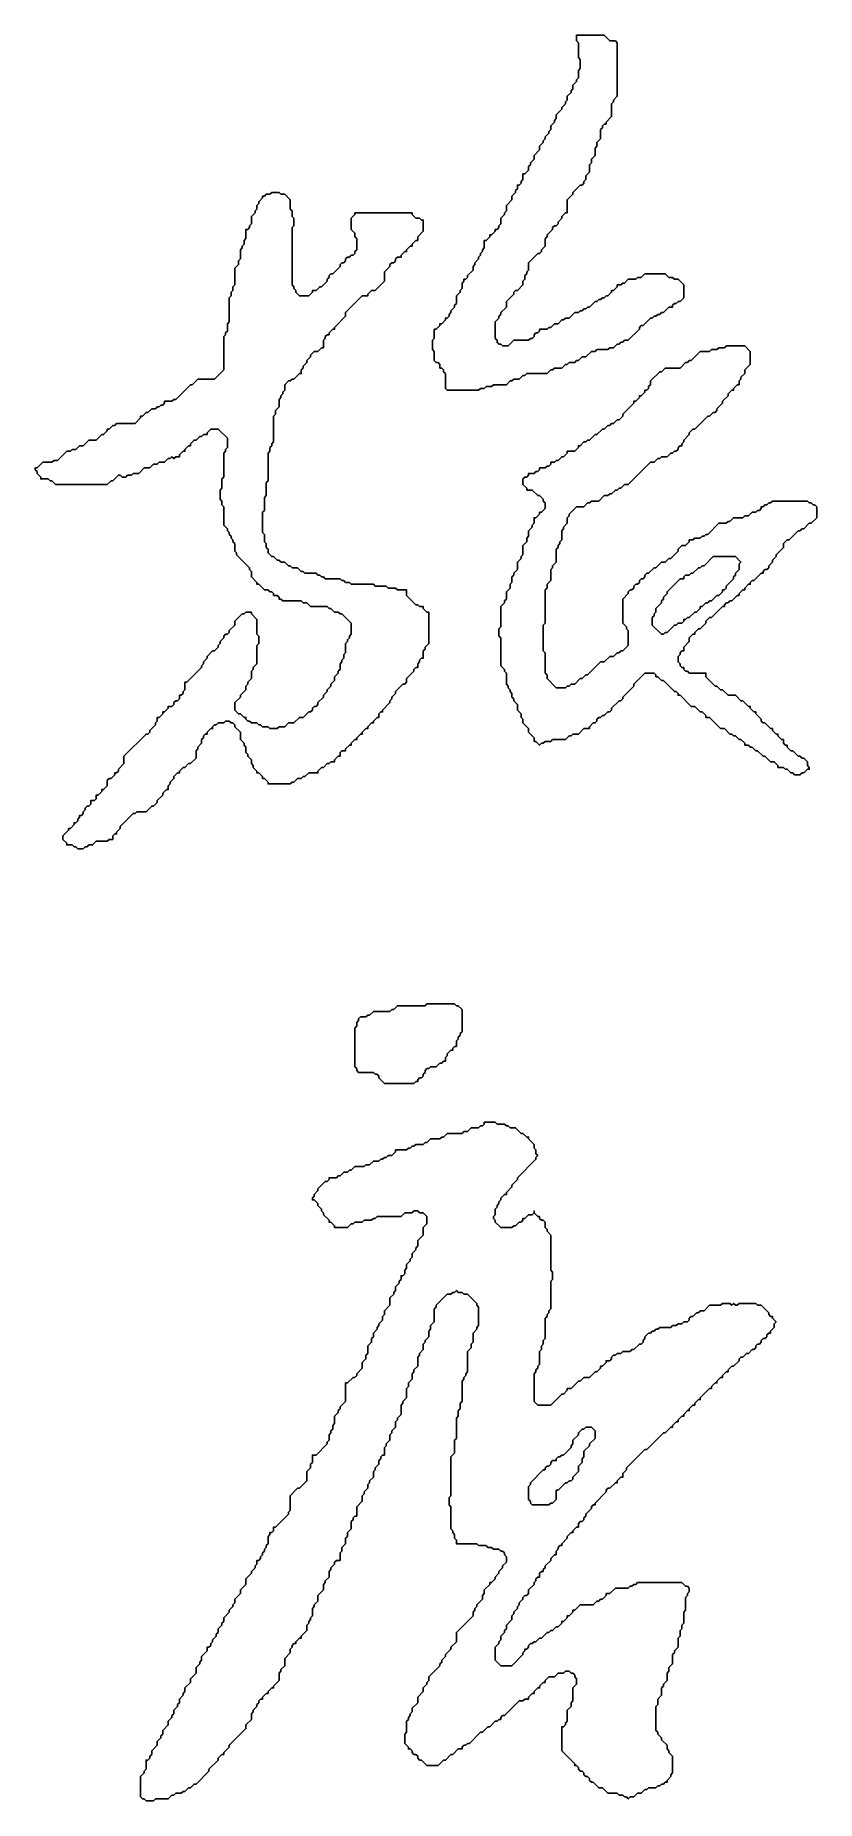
# Model space of a CAD drawing. Header units: millimetres. Extents: x 280 to 492, y 20 to 498.
import ezdxf

# ---------------------------------------------------------------- set-up
doc = ezdxf.new("R2010")
doc.units = ezdxf.units.MM

msp = doc.modelspace()

# ---------------------------------------------------------------- linework, layer by layer
for points in [[(426.5, 497.5), (426.5, 496), (427, 495.5), (427, 491.5), (427.5, 491), (427.5, 488.5), (427, 488), (427, 486), (426.5, 485.5), (426.5, 485), (425.5, 484), (425.5, 483), (425, 482.5), (425, 482), (424, 481), (424, 480), (423.5, 479.5), (423.5, 479), (422.5, 478), (422.5, 477.5), (421, 476), (421, 475), (420.5, 474.5), (420.5, 474), (419.5, 473), (419.5, 472), (419, 471.5), (419, 471), (418, 470), (418, 469.5), (417.5, 469), (417.5, 468.5), (416.5, 467.5), (416.5, 466.5), (415, 465), (415, 464), (414, 463), (414, 462.5), (413.5, 462), (413.5, 461), (412.5, 460), (412, 460), (412, 458.5), (411.5, 458), (411.5, 457.5), (411, 457), (410.5, 457), (410.5, 456), (410, 455.5), (410, 455), (409, 454), (409, 453), (407.5, 451.5), (407.5, 450), (407, 449.5), (407, 449), (406, 448), (406, 446.5), (405.5, 446), (405.5, 445.5), (405, 445), (404.5, 445), (404.5, 444.5), (403.5, 443.5), (403, 443.5), (403, 443), (402, 442), (401.5, 442), (401.5, 440), (401, 439.5), (401, 439), (400.5, 438.5), (400.5, 438), (400, 437.5), (400, 437), (399, 436), (399, 435.5), (398.5, 435), (398.5, 434), (397, 432.5), (397, 432), (396.5, 431.5), (396, 431.5), (396, 431), (395.5, 430.5), (395.5, 429), (395, 428.5), (395, 428), (394, 427), (394, 425), (393.5, 424.5), (393.5, 424), (392.5, 423), (392.5, 422.5), (392, 422), (392, 421.5), (391.5, 421), (391, 421), (391, 420.5), (390, 419.5), (389.5, 419.5), (389.5, 419), (388.5, 418), (388, 418), (388, 415.5), (387.5, 415), (387.5, 412.5), (388, 412), (388, 409.5), (388.5, 409), (389, 409), (389.5, 408.5), (389.5, 407.5), (390, 407.5), (390.5, 407), (390.5, 406.5), (391, 406), (391, 402), (391.5, 401.5), (400, 401.5), (400.5, 402), (401.5, 402), (402, 402.5), (403.5, 402.5), (404, 403), (407.5, 403), (408.5, 404), (409, 404), (409.5, 404.5), (411, 404.5), (412, 405.5), (412.5, 405.5), (413, 406), (418.5, 406), (419.5, 407), (420, 407), (420.5, 407.5), (422.5, 407.5), (423.5, 408.5), (424, 408.5), (424.5, 409), (426, 409), (426.5, 409.5), (427, 409.5), (428, 410.5), (429, 410.5), (430.5, 412), (431.5, 412), (432, 412.5), (435, 412.5), (435.5, 413), (436.5, 413), (437.5, 414), (438, 414), (438.5, 414.5), (439, 414.5), (439.5, 415), (440.5, 415), (443.5, 418), (443.5, 418.5), (444, 419), (444.5, 419), (446.5, 421), (447, 421), (447.5, 421.5), (448, 421.5), (448.5, 422), (449, 422), (449.5, 422.5), (450, 422.5), (451.5, 424), (452.5, 424), (452.5, 424.5), (453, 425), (453.5, 425), (454, 425.5), (454.5, 425.5), (455.5, 426.5), (455.5, 430), (454, 431.5), (453, 431.5), (452.5, 432), (451.5, 432), (450.5, 433), (445, 433), (444, 432), (443, 432), (442.5, 431.5), (440.5, 431.5), (439.5, 430.5), (439, 430.5), (438.5, 430), (437.5, 430), (437.5, 429.5), (436.5, 428.5), (436, 428.5), (436, 428), (435, 427), (434.5, 427), (434, 426.5), (433.5, 426.5), (433, 426), (432.5, 426), (432, 425.5), (431.5, 425.5), (430, 424), (429.5, 424), (429, 423.5), (428.5, 423.5), (428, 423), (427.5, 423), (427, 422.5), (426, 422.5), (424.5, 421), (423.5, 421), (423, 420.5), (422.5, 420.5), (421.5, 419.5), (420.5, 419.5), (419.5, 418.5), (419, 418.5), (418.5, 418), (416.5, 418), (416.5, 417.5), (416, 417), (415.5, 417), (415, 416.5), (415, 416), (414.5, 415.5), (414, 415.5), (413.5, 415), (409.5, 415), (408, 413.5), (406.5, 413.5), (406, 414), (405.5, 414), (405, 414.5), (405, 415), (404.5, 415.5), (404.5, 420), (405.5, 421), (405.5, 421.5), (406, 422), (406, 422.5), (407.5, 424), (407.5, 425.5), (409.5, 427.5), (409.5, 428), (410, 428.5), (410.5, 428.5), (412, 430), (412, 431), (412.5, 431.5), (412.5, 432.5), (413, 433), (413, 433.5), (413.5, 434), (413.5, 436), (416, 438.5), (416.5, 438.5), (417, 439), (417, 439.5), (418, 440.5), (418, 442.5), (418.5, 443), (418.5, 443.5), (420, 445), (420, 445.5), (420.5, 446), (421, 446), (421.5, 446.5), (421.5, 447), (422.5, 448), (422.5, 448.5), (423.5, 449.5), (424, 449.5), (424, 453), (425.5, 454.5), (425.5, 455), (427.5, 457), (428, 457), (428.5, 457.5), (428.5, 458), (429, 458.5), (429, 459.5), (430, 460.5), (430, 462.5), (430.5, 463), (430.5, 464), (431.5, 465), (431.5, 467), (432, 467.5), (432, 468.5), (433, 469.5), (433, 472), (433.5, 472.5), (433.5, 473), (434, 473.5), (434.5, 473.5), (434.5, 474), (436, 475.5), (436, 479), (436.5, 479.5), (436.5, 480), (437.5, 481), (437.5, 495.5), (437, 496), (435.5, 496), (434, 497.5)], [(344, 455), (343.5, 454.5), (342.5, 454.5), (342, 454), (341.5, 454), (341.5, 453.5), (340.5, 452.5), (340.5, 452), (340, 451.5), (340, 450.5), (339.5, 450), (339.5, 449.5), (338.5, 448.5), (338.5, 446.5), (338, 446), (338, 445.5), (337.5, 445), (337, 445), (337, 442.5), (336.5, 442), (336.5, 441), (336, 440.5), (336, 440), (335.5, 439.5), (335.5, 437), (335, 436.5), (335, 435.5), (334, 434.5), (334, 430), (333.5, 429.5), (333.5, 428.5), (333, 428), (333, 427), (332.5, 426.5), (332.5, 420), (332, 419.5), (332, 417.5), (331.5, 417), (331.5, 416.5), (331, 416), (331, 407), (328.5, 404.5), (324, 404.5), (322.5, 403), (322, 403), (318, 399), (317.5, 399), (317, 398.5), (315, 398.5), (315, 398), (314.5, 397.5), (314, 397.5), (313.5, 397), (313, 397), (312.5, 396.5), (311.5, 396.5), (310.5, 395.5), (310, 395.5), (309, 394.5), (308.5, 394.5), (308.5, 394), (307, 392.5), (302, 392.5), (301.5, 392), (301, 392), (300, 391), (299.5, 391), (299.5, 390.5), (298.5, 389.5), (298, 389.5), (296.5, 388), (294.5, 388), (293, 386.5), (292, 386.5), (291, 385.5), (290, 385.5), (289.5, 385), (288.5, 385), (286, 382.5), (285, 382.5), (284.5, 382), (282, 382), (280.5, 380.5), (280, 380.5), (280, 380), (280.5, 379.5), (280.5, 379), (281.5, 378), (281.5, 377.5), (283.5, 377.5), (284, 377), (284.5, 377), (285.5, 376), (299.5, 376), (300.5, 377), (301, 377), (302.5, 378.5), (303, 378.5), (303.5, 378), (304.5, 378), (305, 378.5), (306, 378.5), (306.5, 379), (308, 379), (309.5, 380.5), (311, 380.5), (312, 381.5), (313, 381.5), (313.5, 382), (315, 382), (316, 383), (316.5, 383), (317, 383.5), (317.5, 383), (318, 383.5), (319, 383.5), (319, 384), (320, 385), (320.5, 385), (320.5, 385.5), (321.5, 386.5), (322, 386.5), (322, 387), (323, 388), (323.5, 388), (324.5, 389), (325, 389), (325.5, 389.5), (326.5, 389.5), (326.5, 390), (327.5, 391), (329.5, 391), (332, 388.5), (332, 386), (331.5, 385.5), (331.5, 385), (331, 384.5), (331, 378), (330.5, 377.5), (330.5, 375), (330, 374.5), (330, 372), (330.5, 371.5), (330.5, 370.5), (331, 370), (331, 365), (332, 364), (332, 363.5), (332.5, 363), (332.5, 362.5), (333, 362), (333, 361.5), (333.5, 361), (333.5, 360.5), (334, 360), (334, 358), (334.5, 357.5), (334.5, 357), (338, 353.5), (338, 353), (338.5, 352.5), (338.5, 351), (340, 349.5), (340, 349), (340.5, 349), (342, 347.5), (343, 347.5), (343.5, 347), (344, 347), (344.5, 346.5), (344.5, 346), (345.5, 346), (346, 345.5), (346, 345), (346.5, 345), (347, 344.5), (352, 344.5), (352.5, 344), (353.5, 344), (354.5, 343), (359, 343), (359.5, 342.5), (360, 342.5), (361, 341.5), (362, 341.5), (362.5, 341), (363, 341), (365.5, 338.5), (365.5, 335.5), (365, 335), (365, 334.5), (364.5, 334), (364.5, 333.5), (364, 333), (364, 330.5), (363.5, 330), (363.5, 329), (363, 328.5), (363, 328), (362.5, 327.5), (362.5, 326), (362, 325.5), (362, 325), (361, 324), (361, 323), (360, 322), (360, 321.5), (359, 320.5), (359, 320), (358, 319), (358, 318.5), (356.5, 317), (356.5, 316.5), (356, 316), (355.5, 316), (355, 315.5), (355, 315), (354.5, 314.5), (354, 314.5), (352.5, 313), (351.5, 313), (350, 311.5), (348.5, 311.5), (347.5, 310.5), (346, 310.5), (345.5, 310), (343.5, 310), (343, 310.5), (341.5, 310.5), (341, 311), (340.5, 311), (340, 311.5), (338.5, 311.5), (338, 312), (337.5, 312), (337, 312.5), (337, 313), (336.5, 313), (335.5, 314), (335, 314), (334, 315), (334, 317), (335.5, 318.5), (335.5, 319), (337, 320.5), (337, 321.5), (337.5, 322), (337.5, 322.5), (338.5, 323.5), (338.5, 325.5), (339, 326), (339, 326.5), (340, 327.5), (340, 332.5), (340.5, 333), (340.5, 335), (340, 335.5), (340, 339.5), (338.5, 341), (338.5, 341.5), (337, 341.5), (336.5, 341), (336, 341), (334, 339), (334, 338), (332.5, 336.5), (332.5, 336), (332, 335.5), (331.5, 335.5), (331, 335), (331, 334.5), (330, 333.5), (330, 333), (329.5, 332.5), (329.5, 332), (328.5, 331), (328, 331), (326.5, 329.5), (326.5, 329), (325.5, 328), (325.5, 327.5), (325, 327), (325, 326.5), (321, 322.5), (320.5, 322.5), (320.5, 320.5), (320, 320), (320, 319.5), (319.5, 319), (319, 319), (319, 318), (318.5, 317.5), (318, 317.5), (317.5, 317), (317.5, 316.5), (317, 316), (316, 316), (316, 315.5), (315, 314.5), (314.5, 314.5), (314.5, 314), (313.5, 313), (313, 313), (313, 312), (312.5, 311.5), (312.5, 311), (311, 309.5), (311, 309), (310.5, 308.5), (310, 308.5), (304, 302.5), (304, 300.5), (302.5, 299), (302.5, 298.5), (302, 298), (301.5, 298), (301.5, 297.5), (300.5, 296.5), (300, 296.5), (299.5, 296), (299.5, 294.5), (298.5, 293.5), (298, 293.5), (298, 293), (297, 292), (296.5, 292), (296.5, 291), (296, 290.5), (295, 290.5), (295, 289.5), (294.5, 289), (294, 289), (293.5, 288.5), (293.5, 288), (293, 287.5), (293, 287), (292.5, 286.5), (292, 286.5), (292, 286), (291.5, 285.5), (291.5, 285), (291, 284.5), (290.5, 284.5), (290.5, 284), (289.5, 283), (289, 283), (289, 282.5), (287.5, 281), (287.5, 280), (288.5, 279), (288.5, 278.5), (290, 278.5), (290.5, 278), (291, 278), (291.5, 277.5), (293, 277.5), (293.5, 278), (294, 278), (294.5, 278.5), (295.5, 278.5), (296.5, 279.5), (299.5, 279.5), (300, 280), (301, 280), (301, 281), (301.5, 281.5), (302, 281.5), (302, 282), (303, 283), (303, 283.5), (306.5, 287), (307, 287), (307.5, 287.5), (310, 287.5), (311.5, 289), (312, 289), (313, 290), (313, 290.5), (314.5, 292), (314.5, 292.5), (315.5, 293.5), (316, 293.5), (316, 294.5), (316.5, 295), (316.5, 295.5), (317.5, 296.5), (317.5, 297), (318.5, 298), (319, 298), (319, 298.5), (320, 299.5), (320.5, 299.5), (321.5, 300.5), (322, 300.5), (323.5, 302), (323.5, 304), (324, 304.5), (324, 305), (325, 306), (325, 307), (325.5, 307.5), (325.5, 308), (326, 308.5), (326.5, 308.5), (326.5, 309), (327.5, 310), (328, 310), (328, 310.5), (328.5, 311), (329, 311), (329.5, 311.5), (331, 311.5), (331.5, 312), (332.5, 312), (333, 311.5), (333.5, 311.5), (334, 311), (334, 310.5), (335.5, 309), (335.5, 307), (336.5, 306), (336.5, 305.5), (337, 305), (337, 303.5), (337.5, 303), (337.5, 302.5), (338.5, 301.5), (338.5, 300.5), (339, 300), (339, 299.5), (340, 298.5), (340, 298), (340.5, 298), (341.5, 297), (341.5, 296.5), (342, 296.5), (343, 295.5), (343, 295), (349, 295), (349.5, 295.5), (350, 295.5), (351, 296.5), (352, 296.5), (352.5, 297), (353, 297), (354, 298), (356.5, 298), (356.5, 298.5), (357.5, 299.5), (358, 299.5), (359, 300.5), (359.5, 300.5), (360, 301), (361, 301), (361, 301.5), (362, 302.5), (362.5, 302.5), (362.5, 303.5), (363, 304), (364, 304), (364, 304.5), (365, 305.5), (365.5, 305.5), (365.5, 306), (366.5, 307), (367, 307), (367, 307.5), (368, 308.5), (368.5, 308.5), (368.5, 309), (369.5, 310), (370, 310), (370, 310.5), (371, 311.5), (371.5, 311.5), (371.5, 312), (372.5, 313), (373, 313), (373, 314), (373.5, 314.5), (374, 314.5), (374, 315), (376, 317), (376, 317.5), (376.5, 318), (376.5, 318.5), (377.5, 319.5), (377.5, 320), (379.5, 322), (380, 322), (380.5, 322.5), (380.5, 323.5), (382.5, 325.5), (382.5, 326), (383, 326.5), (383.5, 326.5), (383.5, 327.5), (384, 328), (384, 328.5), (384.5, 329), (385, 329), (385, 331), (385.5, 331.5), (385.5, 332), (386.5, 333), (386.5, 341.5), (386, 341.5), (385, 342.5), (385, 343), (384, 343), (383.5, 343.5), (383, 343.5), (380.5, 346), (380.5, 347.5), (378, 347.5), (377.5, 348), (375.5, 348), (375, 348.5), (372, 348.5), (371.5, 349), (365.5, 349), (365, 349.5), (364, 349.5), (363.5, 350), (363, 350), (362.5, 350.5), (358.5, 350.5), (358, 351), (357.5, 351), (357, 351.5), (356.5, 351.5), (356, 352), (353, 352), (352.5, 352.5), (352, 352.5), (351, 353.5), (349.5, 353.5), (349, 354), (348.5, 354), (347.5, 355), (346.5, 355), (346, 355.5), (345.5, 355.5), (344.5, 356.5), (344, 356.5), (343, 357.5), (343, 358.5), (342.5, 359), (342.5, 360), (342, 360.5), (342, 362.5), (341.5, 363), (341.5, 368.5), (342, 369), (342, 372.5), (342.5, 373), (342.5, 376.5), (343, 377), (343, 384.5), (343.5, 385), (343.5, 386), (344, 386.5), (344, 387), (344.5, 387.5), (344.5, 394.5), (345, 395), (345, 396), (346, 397), (346, 399), (346.5, 399.5), (346.5, 400), (347, 400.5), (347, 401), (347.5, 401.5), (347.5, 403), (348.5, 404), (349, 404), (349.5, 404.5), (350, 404.5), (351.5, 406), (352, 406), (352, 407), (352.5, 407.5), (352.5, 408), (353.5, 409), (353.5, 409.5), (354.5, 410.5), (354.5, 411), (355.5, 412), (356.5, 412), (357.5, 413), (358, 413), (358, 415), (358.5, 415.5), (358.5, 416), (359, 416.5), (359.5, 416.5), (359.5, 417), (360.5, 418), (361, 418), (361, 418.5), (364, 421.5), (364, 422.5), (368.5, 427), (370, 427), (370, 427.5), (371, 428.5), (372, 428.5), (374.5, 431), (374.5, 433.5), (376, 435), (376, 435.5), (376.5, 436), (377, 436), (377.5, 436.5), (377.5, 437), (378, 437.5), (379, 437.5), (379, 438), (380, 439), (380.5, 439), (380.5, 439.5), (381.5, 440.5), (382, 440.5), (382, 441), (383, 442), (383.5, 442), (383.5, 443), (385, 444.5), (385, 447.5), (384.5, 447.5), (384, 448), (383, 448), (382, 449), (382, 449.5), (366.5, 449.5), (366.5, 449), (365.5, 448), (365.5, 445), (366.5, 444), (366.5, 443), (367, 442.5), (367, 439.5), (366.5, 439), (366.5, 438.5), (366, 438), (365.5, 438), (365, 437.5), (364.5, 437.5), (364, 437), (364, 436.5), (363.5, 436), (363, 436), (362.5, 435.5), (362.5, 435), (360.5, 433), (360, 433), (359.5, 432.5), (359.5, 432), (359, 431.5), (359, 431), (357.5, 429.5), (357, 429.5), (356, 428.5), (355, 428.5), (355, 428), (354, 427), (351.5, 427), (350.5, 428), (350.5, 428.5), (350, 429), (350, 429.5), (349.5, 430), (349.5, 445.5), (350, 446), (350, 448), (349.5, 448.5), (349.5, 450), (349, 450.5), (349, 453), (347.5, 454.5), (346.5, 454.5), (346, 455)], [(467, 413.5), (466.5, 413), (465, 413), (464.5, 412.5), (463, 412.5), (462.5, 412), (460, 412), (457.5, 409.5), (457, 409.5), (456.5, 409), (456, 409), (454.5, 407.5), (450.5, 407.5), (449.5, 406.5), (449, 406.5), (446.5, 404), (446.5, 403), (446, 402.5), (446, 402), (445.5, 401.5), (445, 401.5), (445, 401), (444, 400), (443.5, 400), (443.5, 399.5), (442.5, 398.5), (442, 398.5), (442, 398), (439, 395), (439, 394.5), (438, 393.5), (437.5, 393.5), (436.5, 392.5), (436, 392.5), (435.5, 392), (435, 392), (434, 391), (433.5, 391), (432, 389.5), (431.5, 389.5), (430, 388), (429.5, 388), (429, 387.5), (428.5, 387.5), (427.5, 386.5), (427, 386.5), (427, 386), (426, 385), (424, 385), (424, 384.5), (423, 383.5), (422.5, 383.5), (421.5, 382.5), (421, 382.5), (420.5, 382), (419.5, 382), (419.5, 381.5), (419, 381), (418.5, 381), (418, 380.5), (416.5, 380.5), (416.5, 380), (416, 379.5), (415.5, 379.5), (415, 379), (413.5, 379), (413.5, 378.5), (413, 378), (412.5, 378), (412, 377.5), (412, 376), (413, 375), (413, 374.5), (414.5, 374.5), (416, 373), (416.5, 373), (417.5, 372), (417.5, 371.5), (418, 371), (418, 369.5), (417, 368.5), (416.5, 368.5), (416.5, 368), (415.5, 367), (415, 367), (415, 365.5), (414.5, 365), (414.5, 364.5), (413.5, 363.5), (413.5, 362), (413, 361.5), (413, 360.5), (412, 359.5), (412, 357), (411.5, 356.5), (411.5, 356), (410.5, 355), (410.5, 353), (409.5, 352), (409.5, 351.5), (409, 351), (409, 349.5), (408.5, 349), (408.5, 348), (407.5, 347), (407.5, 345), (407, 344.5), (407, 344), (406, 343), (406, 337.5), (405.5, 337), (405.5, 335), (406, 334.5), (406, 327), (407, 326), (407, 325.5), (407.5, 325), (407.5, 322), (408, 321.5), (408, 321), (408.5, 320.5), (408.5, 320), (409, 319.5), (409, 318.5), (409.5, 318), (409.5, 317.5), (410.5, 316.5), (410.5, 315), (411.5, 314), (411.5, 313), (412, 312.5), (412, 311.5), (413.5, 310), (413.5, 309), (415, 307.5), (415, 306.5), (415.5, 306.5), (416.5, 305.5), (417, 306), (417.5, 306), (418, 306.5), (419.5, 306.5), (420, 307), (423.5, 307), (424.5, 308), (425, 308), (425.5, 308.5), (427, 308.5), (428.5, 310), (430, 310), (430, 310.5), (431, 311.5), (431.5, 311.5), (432, 312), (432, 312.5), (432.5, 313), (433, 313), (433.5, 313.5), (434, 313.5), (435, 314.5), (435.5, 314.5), (436, 315), (436, 315.5), (438, 317.5), (438.5, 317.5), (439, 318), (439, 318.5), (442, 321.5), (442, 322), (445, 325), (447.5, 325), (448, 324.5), (448, 324), (448.5, 324), (449.5, 323), (450, 323), (453, 320), (453.5, 320), (454, 319.5), (454, 319), (454.5, 319), (457.5, 316), (458.5, 316), (460, 314.5), (460.5, 314.5), (461.5, 313.5), (461.5, 313), (462.5, 313), (465.5, 310), (466.5, 310), (468, 308.5), (468.5, 308.5), (469, 308), (469.5, 308), (470.5, 307), (471, 307), (472, 306), (472, 305.5), (473, 305.5), (473.5, 305), (474, 305), (475, 304), (475.5, 304), (477, 302.5), (477.5, 302.5), (479, 301), (480, 301), (481, 300), (481, 299.5), (482.5, 299.5), (483, 299), (483.5, 299), (484.5, 298), (485, 298), (485.5, 297.5), (487, 297.5), (487.5, 298), (488, 298), (489, 299), (489.5, 299), (489.5, 299.5), (489, 300), (489, 301), (488, 302), (487.5, 302), (487, 302.5), (486.5, 302.5), (485, 304), (484.5, 304), (483.5, 305), (483.5, 305.5), (483, 305.5), (482.5, 306), (482.5, 307), (482, 307), (481, 308), (481, 308.5), (480.5, 308.5), (479.5, 309.5), (479.5, 310), (479, 310), (477.5, 311.5), (477, 311.5), (476.5, 312), (476.5, 312.5), (475, 314), (475, 314.5), (474.5, 314.5), (473.5, 315.5), (473.5, 316), (473, 316), (471.5, 317.5), (471, 317.5), (469.5, 319), (467.5, 319), (466, 320.5), (465.5, 320.5), (464.5, 321.5), (464, 321.5), (461.5, 324), (461.5, 325), (457, 325), (456.5, 325.5), (456, 325.5), (455.5, 326), (455.5, 326.5), (455, 326.5), (454.5, 327), (454.5, 327.5), (454, 328), (454, 329.5), (454.5, 330), (454.5, 330.5), (455, 331), (455.5, 331), (455.5, 332), (457, 333.5), (457, 334.5), (458, 335.5), (458.5, 335.5), (458.5, 336), (459.5, 337), (460, 337), (461.5, 338.5), (461.5, 339), (462.5, 340), (463, 340), (466, 343), (466.5, 343), (466.5, 343.5), (467, 344), (467.5, 344), (468, 344.5), (468.5, 344.5), (470, 346), (470.5, 346), (470.5, 346.5), (471.5, 347.5), (472, 347.5), (472, 348), (473, 349), (473.5, 349), (473.5, 349.5), (474, 350), (474.5, 350), (476.5, 352), (477, 352), (477, 352.5), (477.5, 353), (478, 353), (478.5, 353.5), (478.5, 354), (479.5, 355), (479.5, 355.5), (480.5, 356.5), (480.5, 357), (482.5, 359), (482.5, 360), (483.5, 361), (484, 361), (486.5, 363.5), (487, 363.5), (487.5, 364), (488, 364), (489.5, 365.5), (490, 365.5), (491.5, 367), (491.5, 370), (491, 370.5), (490.5, 370.5), (490, 371), (489.5, 371), (489, 371.5), (479.5, 371.5), (479, 371), (478.5, 371), (478, 370.5), (477.5, 370.5), (477, 370), (476.5, 370), (476.5, 369.5), (476, 369), (475.5, 369), (475, 368.5), (474, 368.5), (473, 367.5), (472, 367.5), (471.5, 367), (469, 367), (468, 366), (467.5, 366), (467, 365.5), (465, 365.5), (462, 362.5), (461.5, 362.5), (461, 362), (460.5, 362), (460, 361.5), (458.5, 361.5), (458, 361), (457, 361), (457, 360.5), (456, 359.5), (455, 359.5), (454, 358.5), (454, 358), (452, 356), (451.5, 356), (450.5, 355), (449.5, 355), (448, 353.5), (447.5, 353.5), (446, 352), (445.5, 352), (445, 351.5), (445, 351), (444.5, 350.5), (444, 350.5), (443.5, 350), (443.5, 349.5), (443, 349), (442.5, 349), (442, 348.5), (442, 348), (441.5, 347.5), (441, 347.5), (440.5, 347), (440.5, 346.5), (439, 345), (439, 338.5), (440, 337.5), (440, 337), (440.5, 336.5), (440.5, 332.5), (439, 331), (438.5, 331), (438, 330.5), (437.5, 330.5), (436.5, 329.5), (435.5, 329.5), (434, 328), (433, 328), (429.5, 324.5), (429, 324.5), (428, 323.5), (427.5, 323.5), (426, 322), (425, 322), (424.5, 321.5), (424, 321.5), (423.5, 321), (421, 321), (418.5, 323.5), (418.5, 324.5), (418, 325), (418, 330.5), (417.5, 331), (417.5, 338), (418, 338.5), (418, 347.5), (418.5, 348), (418.5, 349), (419.5, 350), (419.5, 353), (420, 353.5), (420, 354), (421, 355), (421, 358.5), (421.5, 359), (421.5, 359.5), (422, 360), (422, 360.5), (422.5, 361), (422.5, 363.5), (423, 364), (423, 364.5), (424, 365.5), (424, 367), (424.5, 367.5), (424.5, 368), (426.5, 370), (428.5, 370), (429.5, 371), (430, 371), (430.5, 371.5), (432.5, 371.5), (434, 373), (435, 373), (435.5, 373.5), (436, 373.5), (437, 374.5), (437.5, 374.5), (438, 375), (438.5, 375), (439.5, 376), (440.5, 376), (446.5, 382), (447.5, 382), (448.5, 383), (449, 383), (449.5, 383.5), (451, 383.5), (452, 384.5), (452.5, 384.5), (453, 385), (453.5, 385), (454, 385.5), (454, 386), (454.5, 386.5), (455, 386.5), (455, 387), (455.5, 387.5), (455.5, 388), (457, 389.5), (457, 390), (458, 391), (458.5, 391), (462, 394.5), (462.5, 394.5), (463.5, 395.5), (464, 395.5), (464.5, 396), (464.5, 396.5), (466, 398), (466, 398.5), (467.5, 400), (467.5, 400.5), (468.5, 401.5), (469, 401.5), (469, 402), (470, 403), (470.5, 403), (470.5, 404), (471, 404.5), (471, 405), (472, 406), (472, 407), (473.5, 408.5), (473.5, 412), (472, 413.5)], [(463.5, 356.5), (469.5, 356.5), (471, 355), (470.5, 354.5), (470.5, 353), (469.5, 352), (469.5, 351.5), (469, 351), (469, 350.5), (467, 348.5), (467, 348), (466.5, 347.5), (466, 347.5), (466, 347), (465, 346), (464.5, 346), (463, 344.5), (462.5, 344.5), (462, 344), (461.5, 344), (460.5, 343), (460, 343), (460, 342.5), (459, 341.5), (458.5, 341.5), (457, 340), (456.5, 340), (456, 339.5), (455.5, 339.5), (455.5, 339), (455, 338.5), (454, 338.5), (453.5, 338), (453, 338), (451, 336), (450.5, 336), (450, 335.5), (449.5, 335.5), (447, 338), (447, 340), (447.5, 340.5), (447.5, 341), (448, 341.5), (448, 342.5), (449.5, 344), (449.5, 344.5), (450, 345), (450, 345.5), (451, 346.5), (451, 347), (454.5, 350.5), (455.5, 350.5), (455.5, 351), (456, 351.5), (457, 351.5), (457.5, 352), (458, 352), (459.5, 353.5), (460, 353.5), (460.5, 354), (461, 354)], [(386, 235.5), (385.5, 235), (378, 235), (377, 234), (376.5, 234), (376, 233.5), (371.5, 233.5), (370.5, 232.5), (370, 232.5), (369.5, 232), (368, 232), (367.5, 231.5), (367.5, 231), (367, 230.5), (367, 229.5), (366.5, 229), (366.5, 218.5), (367, 218), (367, 217.5), (367.5, 217), (371.5, 217), (372, 216.5), (372.5, 216.5), (373, 216), (373, 215.5), (374.5, 214), (382.5, 214), (383, 214.5), (383.5, 214.5), (383.5, 215), (384, 215.5), (384.5, 215.5), (385, 216), (385, 216.5), (385.5, 217), (385.5, 217.5), (386, 218), (386.5, 218), (387, 218.5), (388.5, 218.5), (389.5, 219.5), (390, 219.5), (390.5, 220), (391, 220), (391, 221), (391.5, 221.5), (391.5, 222), (392.5, 223), (393, 223), (393, 223.5), (393.5, 224), (394, 224), (394, 225.5), (394.5, 226), (394.5, 226.5), (395, 227), (395, 227.5), (395.5, 228), (395.5, 234), (394.5, 235), (394, 235), (393.5, 235.5)], [(401.5, 203.5), (401.5, 203), (401, 202.5), (400.5, 202.5), (400, 202), (398, 202), (397, 201), (396, 201), (395.5, 200.5), (391.5, 200.5), (390.5, 199.5), (390, 199.5), (389.5, 199), (387, 199), (386, 198), (385.5, 198), (385, 197.5), (383, 197.5), (382.5, 197), (382, 197), (381.5, 196.5), (381, 196.5), (380.5, 196), (377.5, 196), (377.5, 195.5), (376.5, 194.5), (375.5, 194.5), (375, 194), (374.5, 194), (374, 193.5), (373.5, 193.5), (373, 193), (371.5, 193), (370.5, 192), (369.5, 192), (369, 191.5), (366.5, 191.5), (365.5, 190.5), (365, 190.5), (364.5, 190), (363.5, 190), (362.5, 189), (362, 189), (361.5, 188.5), (359.5, 188.5), (359.5, 188), (359, 187.5), (358.5, 187.5), (356.5, 185.5), (356.5, 185), (355.5, 184), (355.5, 183.5), (355, 183), (355, 182.5), (355.5, 182.5), (356.5, 181.5), (356.5, 181), (357.5, 180), (357.5, 179.5), (358, 179), (358, 178.5), (359.5, 177), (359.5, 176.5), (360, 176.5), (361, 175.5), (361, 175), (364.5, 175), (365.5, 176), (366, 176), (366.5, 176.5), (368.5, 176.5), (369, 177), (371, 177), (371.5, 177.5), (372, 177.5), (372.5, 178), (379, 178), (380, 179), (382, 179), (382.5, 179.5), (383.5, 179.5), (384, 179), (385, 179), (386, 178), (386, 176), (385, 175), (385, 173), (383.5, 171.5), (383.5, 170), (383, 169.5), (383, 169), (382, 168), (382, 167), (381.5, 166.5), (381.5, 166), (380.5, 165), (380.5, 164), (380, 163.5), (380, 162.5), (379.5, 162), (379, 162), (379, 161), (378.5, 160.5), (378.5, 160), (377.5, 159), (377.5, 158), (377, 157.5), (377, 157), (376, 156), (376, 154), (374.5, 152.5), (374.5, 151.5), (374, 151), (374, 150), (373, 149), (373, 148.5), (372.5, 148), (372.5, 147.5), (371.5, 146.5), (371.5, 145.5), (371, 145), (371, 144), (370, 143), (370, 141), (369.5, 140.5), (369.5, 139.5), (368.5, 138.5), (368.5, 137), (367, 135.5), (367, 135), (366.5, 134.5), (366, 134.5), (364.5, 133), (364, 133), (364, 128), (362.5, 126.5), (362.5, 126), (362, 125.5), (362, 125), (361, 124), (361, 122), (360.5, 121.5), (360.5, 120.5), (360, 120), (360, 119.5), (359.5, 119), (359.5, 117.5), (359, 117), (359, 116.5), (356, 113.5), (355, 113.5), (355, 111.5), (354.5, 111), (354.5, 110), (353.5, 109), (353.5, 106.5), (351.5, 104.5), (351, 104.5), (349, 102.5), (349, 98.5), (348.5, 98), (348.5, 97.5), (345, 94), (344.5, 94), (344.5, 93), (344, 92.5), (343.5, 92.5), (343.5, 92), (343, 91.5), (343, 89.5), (342.5, 89), (342.5, 88.5), (342, 88), (342, 87.5), (341.5, 87), (341.5, 86.5), (341, 86), (341, 85.5), (340.5, 85), (340, 85), (340, 84), (339.5, 83.5), (339.5, 83), (338.5, 82), (338.5, 81.5), (337, 80), (337, 78.5), (335.5, 77), (335.5, 76), (334, 74.5), (334, 73.5), (333.5, 73), (333.5, 72.5), (332.5, 71.5), (332.5, 71), (331, 69.5), (331, 68.5), (330.5, 68), (330.5, 67.5), (329.5, 66.5), (329.5, 65.5), (329, 65), (329, 64.5), (328, 63.5), (328, 63), (327.5, 62.5), (327.5, 62), (327, 61.5), (326.5, 61.5), (326.5, 60.5), (325, 59), (325, 58), (324.5, 57.5), (324.5, 57), (323.5, 56), (323.5, 54.5), (322, 53), (322, 52), (320.5, 50.5), (320.5, 49.5), (320, 49), (320, 48.5), (319, 47.5), (319, 46.5), (318.5, 46), (318.5, 45.5), (317.5, 44.5), (317.5, 43.5), (317, 43), (317, 42.5), (316, 41.5), (316, 40.5), (314.5, 39), (314.5, 38), (314, 37.5), (314, 37), (313, 36), (313, 35), (311.5, 33.5), (311.5, 32.5), (311, 32), (311, 31.5), (310.5, 31), (310, 31), (310, 28.5), (309.5, 28), (309.5, 27.5), (308.5, 26.5), (308.5, 21), (309, 20.5), (309.5, 20.5), (310, 20), (312, 20), (312.5, 20.5), (316, 20.5), (317, 21.5), (317.5, 21.5), (318, 22), (319.5, 22), (320, 22.5), (320.5, 22.5), (321.5, 23.5), (322, 23.5), (323, 24.5), (323.5, 24.5), (327, 28), (327, 28.5), (329.5, 31), (329.5, 31.5), (330.5, 32.5), (331, 32.5), (331, 33), (332.5, 34.5), (332.5, 35), (337, 39.5), (337, 40.5), (338.5, 42), (338.5, 43.5), (339, 44), (339, 44.5), (340, 45.5), (340, 46), (340.5, 46.5), (340.5, 47), (341, 47.5), (341.5, 47.5), (341.5, 48), (342.5, 49), (343, 49), (343, 49.5), (344, 50.5), (344.5, 50.5), (344.5, 51), (346, 52.5), (346, 54.5), (346.5, 55), (346.5, 55.5), (347.5, 56.5), (347.5, 58.5), (349, 60), (349, 61), (349.5, 61.5), (349.5, 62), (350, 62.5), (350.5, 62.5), (350.5, 63), (351.5, 64), (352, 64), (352, 64.5), (353.5, 66), (353.5, 67.5), (354, 68), (354, 68.5), (354.5, 69), (354.5, 69.5), (355, 70), (355, 72), (355.5, 72.5), (355.5, 73), (356.5, 74), (356.5, 75.5), (358, 77), (358, 78.5), (358.5, 79), (358.5, 79.5), (359.5, 80.5), (359.5, 82), (360, 82.5), (360, 83), (361, 84), (361, 84.5), (361.5, 85), (362.5, 85), (362.5, 87), (363, 87.5), (363, 88.5), (364, 89.5), (364, 91), (364.5, 91.5), (364.5, 92.5), (365.5, 93.5), (365.5, 95.5), (366, 96), (366, 96.5), (366.5, 97), (367, 97), (367, 99.5), (368.5, 101), (368.5, 102.5), (369, 103), (369, 103.5), (370, 104.5), (370, 105.5), (370.5, 106), (370.5, 106.5), (371.5, 107.5), (371.5, 109), (372, 109.5), (372, 110), (373, 111), (373, 112), (373.5, 112.5), (373.5, 113), (374, 113.5), (374.5, 113.5), (374.5, 115.5), (375, 116), (375, 116.5), (376, 117.5), (376, 119), (376.5, 119.5), (376.5, 120), (377.5, 121), (377.5, 122.5), (378, 123), (378, 123.5), (379, 124.5), (379, 127), (379.5, 127.5), (379.5, 128), (380.5, 129), (380.5, 131.5), (381, 132), (381, 133), (382, 134), (382, 135.5), (382.5, 136), (382.5, 136.5), (383.5, 137.5), (383.5, 140), (384, 140.5), (384, 141), (385, 142), (385, 143.5), (385.5, 144), (385.5, 144.5), (386.5, 145.5), (386.5, 147), (387, 147.5), (387, 148.5), (388, 149.5), (388, 153), (388.5, 153.5), (388.5, 154), (391.5, 157), (392.5, 157), (393, 157.5), (393.5, 157.5), (394, 158), (394.5, 157.5), (395.5, 157.5), (396, 157), (397, 157), (399.5, 154.5), (399.5, 154), (400, 153.5), (400, 148.5), (399.5, 148), (399.5, 147.5), (398.5, 146.5), (398.5, 144), (398, 143.5), (398, 142.5), (397, 141.5), (397, 136), (396.5, 135.5), (396.5, 135), (396, 134.5), (396, 134), (395.5, 133.5), (395.5, 128), (395, 127.5), (395, 126), (394.5, 125.5), (394.5, 124), (394, 123.5), (394, 118), (393.5, 117.5), (393.5, 114), (392.5, 113), (392.5, 102.5), (392, 102), (392, 100), (392.5, 99.5), (392.5, 93.5), (393, 93), (393, 92.5), (393.5, 92), (393.5, 91), (394, 90.5), (394, 89.5), (399.5, 89.5), (400, 89), (402, 89), (402.5, 88.5), (403.5, 88.5), (404, 88), (405.5, 88), (406, 87.5), (406.5, 87.5), (407, 87), (407, 86.5), (407.5, 86), (407.5, 84.5), (406.5, 83.5), (406.5, 83), (405.5, 82), (405.5, 81.5), (404.5, 80.5), (404.5, 80), (403.5, 79), (403, 79), (403, 78.5), (401.5, 77), (401.5, 76), (401, 75.5), (401, 74.5), (399.5, 73), (399.5, 72.5), (399, 72), (399, 71.5), (398.5, 71), (398.5, 70), (394, 65.5), (394, 63), (392.5, 61.5), (392.5, 61), (391, 59.5), (391, 59), (390, 58), (390, 57.5), (389.5, 57), (389.5, 56.5), (386.5, 53.5), (386.5, 52.5), (386, 52), (386, 51.5), (385, 50.5), (385, 49.5), (383.5, 48), (383.5, 46.5), (382, 45), (382, 44), (381.5, 43.5), (381.5, 43), (381, 42.5), (381, 42), (380.5, 41.5), (380.5, 38.5), (380, 38), (380, 35.5), (381, 34.5), (381, 34), (381.5, 34), (382, 33.5), (382, 33), (382.5, 32.5), (383, 32.5), (383.5, 32), (383.5, 31.5), (384, 31), (384.5, 31), (386, 29.5), (389, 29.5), (390.5, 31), (391, 31), (392.5, 32.5), (393, 32.5), (394.5, 34), (395.5, 34), (395.5, 34.5), (396, 35), (396.5, 35), (397, 35.5), (397.5, 35.5), (400.5, 38.5), (401, 38.5), (402.5, 40), (403, 40), (404.5, 41.5), (405, 41.5), (405.5, 42), (406, 42), (406, 42.5), (406.5, 43), (407, 43), (411, 47), (412, 47), (412.5, 47.5), (413.5, 47.5), (413.5, 48), (414.5, 49), (415, 49), (415, 49.5), (416, 50.5), (416.5, 50.5), (416.5, 51), (417.5, 52), (418, 52), (418, 52.5), (419, 53.5), (420.5, 53.5), (421.5, 54.5), (423, 54.5), (423.5, 55), (424.5, 55), (425, 54.5), (425.5, 54.5), (426, 54), (426, 53.5), (426.5, 53), (426.5, 51.5), (425.5, 50.5), (425.5, 47), (425, 46.5), (425, 45.5), (424, 44.5), (424, 41.5), (423.5, 41), (423.5, 40.5), (423, 40), (422.5, 40), (422.5, 33.5), (426, 30), (426, 29.5), (426.5, 29.5), (427, 29), (427, 28.5), (427.5, 28), (428, 28), (428.5, 27.5), (428.5, 27), (429, 26.5), (429.5, 26.5), (430, 26), (430, 25.5), (430.5, 25), (431, 25), (432.5, 23.5), (433.5, 23.5), (435, 22), (437.5, 22), (438, 21.5), (439, 21.5), (439.5, 21), (440, 21), (440.5, 20.5), (441, 21), (442, 21), (443, 22), (444, 22), (445, 23), (445.5, 23), (446, 23.5), (448, 23.5), (448.5, 24), (449, 24), (449.5, 24.5), (450, 24.5), (450.5, 25), (451, 25), (451, 25.5), (452, 26.5), (452, 27), (452.5, 27.5), (452.5, 32), (451.5, 33), (451.5, 33.5), (451, 34), (451, 35), (449.5, 36.5), (449.5, 37), (448.5, 38), (448.5, 38.5), (448, 39), (448, 45.5), (448.5, 46), (448.5, 47.5), (449.5, 48.5), (449.5, 50.5), (450, 51), (450, 51.5), (451, 52.5), (451, 54.5), (451.5, 55), (451.5, 56), (452.5, 57), (452.5, 59.5), (453, 60), (453, 60.5), (454, 61.5), (454, 64), (454.5, 64.5), (454.5, 66), (455, 66.5), (455, 67.5), (455.5, 68), (455.5, 71), (456, 71.5), (456, 75), (456.5, 75.5), (456.5, 76), (457, 76.5), (457, 77.5), (456.5, 78), (456, 78), (455, 79), (443, 79), (442.5, 78.5), (442, 78.5), (441.5, 78), (441, 78), (440.5, 77.5), (437, 77.5), (435.5, 76), (434.5, 76), (434.5, 75.5), (433.5, 74.5), (433, 74.5), (432.5, 74), (432, 74), (431, 73), (427.5, 73), (426, 71.5), (425.5, 71.5), (425.5, 71), (424.5, 70), (424, 70), (424, 69.5), (423, 68.5), (422.5, 68.5), (422.5, 68), (421.5, 67), (421, 67), (420, 66), (419.5, 66), (419, 65.5), (418.5, 65.5), (417, 64), (416.5, 64), (415.5, 63), (415, 63), (414.5, 62.5), (414, 62.5), (413.5, 62), (413.5, 61.5), (413, 61), (412.5, 61), (412.5, 60.5), (412, 60), (412, 59.5), (409, 56.5), (406, 56.5), (404.5, 58), (404.5, 61.5), (405.5, 62.5), (405.5, 63), (406, 63.5), (406, 64.5), (407, 65.5), (407, 66), (407.5, 66.5), (407.5, 67.5), (409, 69), (409, 70), (409.5, 70.5), (409.5, 71), (410.5, 72), (410.5, 72.5), (411, 73), (411, 73.5), (412, 74.5), (412, 75), (412.5, 75.5), (413, 75.5), (413.5, 76), (413.5, 77), (415, 78.5), (415, 79), (415.5, 79.5), (415.5, 80), (416, 80.5), (416.5, 80.5), (416.5, 81.5), (417, 82), (417.5, 82), (417.5, 82.5), (418, 83), (418, 83.5), (419.5, 85), (419.5, 85.5), (420.5, 86.5), (421, 86.5), (421, 87.5), (421.5, 88), (421.5, 88.5), (422, 89), (422.5, 89), (422.5, 89.5), (424, 91), (424, 91.5), (425, 92.5), (425.5, 92.5), (425.5, 93), (426.5, 94), (427, 94), (427, 95), (427.5, 95.5), (428, 95.5), (428.5, 96), (428.5, 96.5), (429, 97), (429, 97.5), (430.5, 99), (430.5, 99.5), (431, 100), (431.5, 100), (431.5, 100.5), (434.5, 103.5), (434.5, 104), (435, 104.5), (435.5, 104.5), (437, 106), (437.5, 106), (437.5, 106.5), (438.5, 107.5), (439, 107.5), (439, 108.5), (440, 109.5), (440, 110), (445, 115), (445.5, 115), (450, 119.5), (450.5, 119.5), (452, 121), (452.5, 121), (452.5, 121.5), (453.5, 122.5), (454, 122.5), (454, 123), (455, 124), (455.5, 124), (455.5, 124.5), (456.5, 125.5), (457, 125.5), (457, 126), (458, 127), (458.5, 127), (458.5, 127.5), (459.5, 128.5), (460, 128.5), (460, 129), (462.5, 131.5), (463, 131.5), (463, 132), (464, 133), (464.5, 133), (464.5, 133.5), (465.5, 134.5), (466, 134.5), (466, 135), (467, 136), (467.5, 136), (467.5, 136.5), (468.5, 137.5), (469, 137.5), (470.5, 139), (470.5, 139.5), (471, 140), (471.5, 140), (472.5, 141), (473, 141), (474, 142), (474.5, 142), (475, 142.5), (475, 143), (475.5, 143.5), (476, 143.5), (476.5, 144), (476.5, 144.5), (477, 145), (477.5, 145), (478, 145.5), (478, 146), (478.5, 146.5), (479, 146.5), (479, 147), (480, 148), (480, 149), (480.5, 149.5), (479.5, 150.5), (479.5, 151), (479, 151), (478.5, 151.5), (478.5, 152), (476.5, 154), (475.5, 154), (475, 154.5), (470.5, 154.5), (470, 154), (469.5, 154), (469, 154.5), (468.5, 154), (468, 154.5), (466, 154.5), (465.5, 154), (462.5, 154), (461, 152.5), (460, 152.5), (459.5, 152), (459, 152), (458, 151), (457.5, 151), (457, 150.5), (457, 150), (456.5, 149.5), (455.5, 149.5), (455, 149), (454, 149), (453.5, 148.5), (452.5, 148.5), (452, 148), (449, 148), (448.5, 147.5), (448, 147.5), (447.5, 147), (447, 147), (446.5, 146.5), (446, 146.5), (445, 145.5), (445, 145), (444.5, 144.5), (444.5, 144), (444, 143.5), (443.5, 143.5), (442, 142), (441.5, 142), (441, 141.5), (439, 141.5), (438.5, 141), (437.5, 141), (437, 140.5), (436.5, 140.5), (436, 140), (436, 139.5), (435.5, 139), (434.5, 139), (434.5, 138.5), (433.5, 137.5), (433, 137.5), (433, 137), (432, 136), (431.5, 136), (430, 134.5), (428.5, 134.5), (427.5, 133.5), (427, 133.5), (425, 131.5), (424, 131.5), (424, 131), (423, 130), (422.5, 130), (419.5, 127), (416, 127), (415, 128), (415, 135.5), (415.5, 136), (415.5, 136.5), (416, 137), (416, 137.5), (416.5, 138), (416.5, 141.5), (417, 142), (417, 143), (417.5, 143.5), (417.5, 144.5), (418, 145), (418, 150.5), (418.5, 151), (418.5, 151.5), (419, 152), (419, 152.5), (419.5, 153), (419.5, 160.5), (420, 161), (420, 163), (419.5, 163.5), (419.5, 173), (418.5, 174), (418.5, 174.5), (418, 175), (418, 176.5), (417.5, 177), (417, 177), (416.5, 177.5), (416.5, 178), (416, 178), (415, 179), (415, 179.5), (415, 179), (414.5, 178.5), (413.5, 178.5), (412.5, 177.5), (412, 177.5), (412, 177), (411.5, 176.5), (411, 176.5), (410, 175.5), (409.5, 175.5), (409, 175), (406, 175), (404.5, 176.5), (404.5, 177), (404, 177.5), (404, 178), (404.5, 178.5), (404.5, 180), (405, 180.5), (405, 181), (405.5, 181.5), (405.5, 182), (406, 182.5), (406, 183), (407, 184), (407.5, 184), (407.5, 184.5), (409, 186), (409, 186.5), (410.5, 188), (410.5, 188.5), (415.5, 193.5), (415.5, 194), (416, 194.5), (415.5, 195), (415.5, 196), (415, 196.5), (415, 197.5), (413.5, 199), (413.5, 199.5), (413, 199.5), (412, 200.5), (411.5, 200.5), (410, 202), (408.5, 202), (408, 202.5), (407.5, 202.5), (407, 203), (405, 203), (404.5, 203.5)], [(428.5, 120.5), (429, 121), (430.5, 121), (431.5, 120), (431.5, 118), (430, 116.5), (430, 116), (428.5, 114.5), (428.5, 113), (428, 112.5), (428, 111.5), (427, 110.5), (427, 109), (425.5, 107.5), (425.5, 107), (425, 106.5), (424.5, 106.5), (424, 106), (423.5, 106), (421.5, 104), (421, 104), (421, 101.5), (420, 100.5), (419.5, 100.5), (419, 100), (414.5, 100), (414, 100.5), (414, 101), (413.5, 101.5), (413.5, 105), (414, 105.5), (414, 106), (417.5, 109.5), (418, 109.5), (418, 110), (418.5, 110.5), (419, 110.5), (419.5, 111), (419.5, 111.5), (420, 112), (421, 112), (421, 112.5), (421.5, 113), (422, 113), (422.5, 113.5), (423, 113.5), (425, 115.5), (425, 116), (425.5, 116.5), (425.5, 117.5), (427, 119), (427, 119.5), (428, 120.5)]]:
    msp.add_lwpolyline(points, close=True)

doc.saveas('drawing.dxf')
